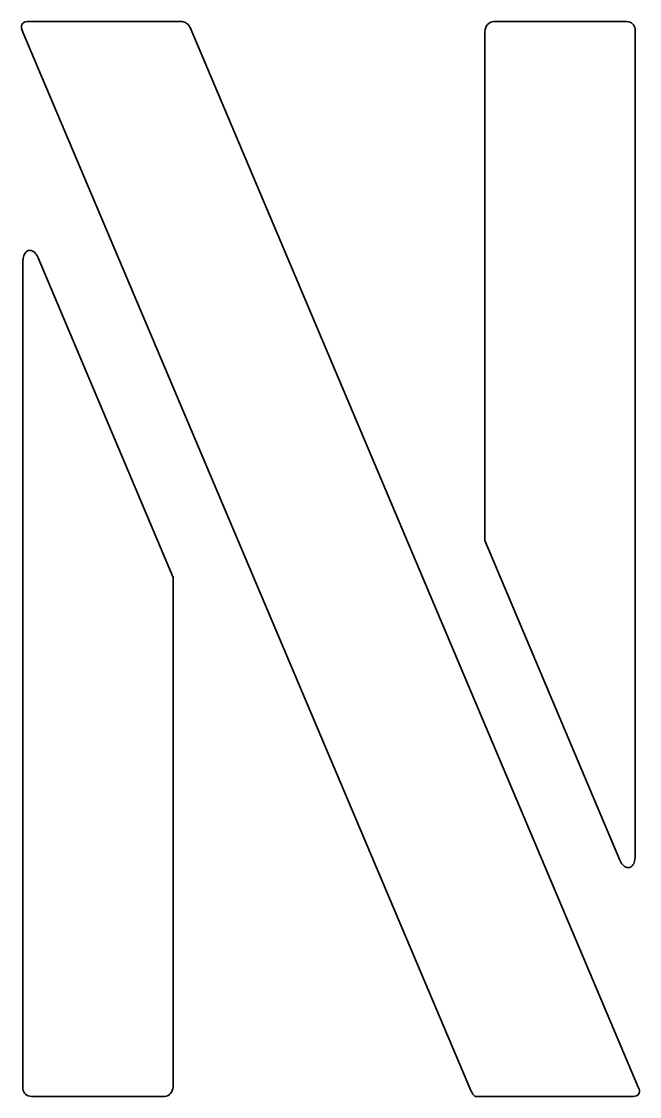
# Model space of a CAD drawing. Extents: x 10 to 410, y -69 to 348.
# Drawn here: x 204.12 to 215.63, y 51 to 71 of the extents above; entities that cross this region are included whole.
import ezdxf

# ---------------------------------------------------------------- set-up
doc = ezdxf.new("R2010")
doc.units = 0

msp = doc.modelspace()

# ---------------------------------------------------------------- linework, layer by layer
at = {"color": 7, "lineweight": 35, "ltscale": 0.00093}
msp.add_line((204.227142, 70.998001), (204.264282, 71), dxfattribs=at)
at = {"color": 7, "lineweight": 35, "ltscale": 0.070714}
msp.add_line((204.264282, 71), (207.09285, 71), dxfattribs=at)
at = {"color": 7, "lineweight": 35, "ltscale": 0.000558}
for p, q in [((207.09285, 71), (207.115143, 70.998856)), ((207.224854, 70.944), (207.239136, 70.926865)), ((204.205994, 66.710281), (204.223145, 66.724579)), ((204.264282, 66.742859), (204.28656, 66.741425)), ((215.435715, 55.257141), (215.413422, 55.258575)), ((215.493988, 55.289719), (215.476852, 55.275436))]:
    msp.add_line(p, q, dxfattribs=at)
at = {"color": 7, "lineweight": 35, "ltscale": 0.000952}
for p, q in [((212.911987, 70.997711), (212.949997, 71)), ((206.787994, 51.002289), (206.75, 51))]:
    msp.add_line(p, q, dxfattribs=at)
at = {"color": 7, "lineweight": 35, "ltscale": 0.06}
for p, q in [((212.949997, 71), (215.350006, 71)), ((206.75, 51), (204.349991, 51))]:
    msp.add_line(p, q, dxfattribs=at)
at = {"color": 7, "lineweight": 35, "ltscale": 0.000951}
for p, q in [((215.350006, 71), (215.388, 70.998291)), ((204.349991, 51), (204.311996, 51.001709))]:
    msp.add_line(p, q, dxfattribs=at)
at = {"color": 7, "lineweight": 35, "ltscale": 0.000654}
msp.add_line((204.124283, 70.901993), (204.127136, 70.927994), dxfattribs=at)
at = {"color": 7, "lineweight": 35, "ltscale": 0.000753}
for p, q in [((204.127136, 70.871994), (204.124283, 70.901993)), ((212.799988, 70.942856), (212.821991, 70.963425)), ((206.899994, 51.057144), (206.877991, 51.036575))]:
    msp.add_line(p, q, dxfattribs=at)
at = {"color": 7, "lineweight": 35, "ltscale": 0.00059}
msp.add_line((204.127136, 70.927994), (204.135712, 70.949997), dxfattribs=at)
at = {"color": 7, "lineweight": 35, "ltscale": 0.000877}
msp.add_line((204.135712, 70.837997), (204.127136, 70.871994), dxfattribs=at)
at = {"color": 7, "lineweight": 35, "ltscale": 0.000575}
msp.add_line((204.135712, 70.949997), (204.149994, 70.968002), dxfattribs=at)
at = {"color": 7, "lineweight": 35, "ltscale": 0.001015}
msp.add_line((204.149994, 70.800003), (204.135712, 70.837997), dxfattribs=at)
at = {"color": 7, "lineweight": 35, "ltscale": 0.00061}
msp.add_line((204.149994, 70.968002), (204.169998, 70.981995), dxfattribs=at)
at = {"color": 7, "lineweight": 35}
for p, q in [((212.492844, 51.114288), (204.149994, 70.800003)), ((207.264282, 70.885712), (215.607147, 51.171432))]:
    msp.add_line(p, q, dxfattribs=at)
at = {"color": 7, "lineweight": 35, "ltscale": 0.00069}
for p, q in [((204.169998, 70.981995), (204.195709, 70.992004)), ((215.531998, 70.916), (215.541992, 70.890289)), ((204.410568, 66.651428), (204.423706, 66.627136)), ((204.167984, 51.084), (204.15799, 51.109711))]:
    msp.add_line(p, q, dxfattribs=at)
at = {"color": 7, "lineweight": 35, "ltscale": 0.0008}
msp.add_line((204.195709, 70.992004), (204.227142, 70.998001), dxfattribs=at)
at = {"color": 7, "lineweight": 35, "ltscale": 0.000535}
msp.add_line((207.115143, 70.998856), (207.136276, 70.995422), dxfattribs=at)
at = {"color": 7, "lineweight": 35, "ltscale": 0.00052}
for p, q in [((207.136276, 70.995422), (207.156281, 70.989716)), ((207.192856, 70.97142), (207.209427, 70.958862))]:
    msp.add_line(p, q, dxfattribs=at)
at = {"color": 7, "lineweight": 35, "ltscale": 0.000512}
for p, q in [((207.156281, 70.989716), (207.17514, 70.98172)), ((207.17514, 70.98172), (207.192856, 70.97142))]:
    msp.add_line(p, q, dxfattribs=at)
at = {"color": 7, "lineweight": 35, "ltscale": 0.000536}
msp.add_line((207.209427, 70.958862), (207.224854, 70.944), dxfattribs=at)
at = {"color": 7, "lineweight": 35, "ltscale": 0.000587}
msp.add_line((207.239136, 70.926865), (207.252289, 70.907425), dxfattribs=at)
at = {"color": 7, "lineweight": 35, "ltscale": 0.00062}
msp.add_line((207.252289, 70.907425), (207.264282, 70.885712), dxfattribs=at)
at = {"color": 7, "lineweight": 35, "ltscale": 0.001087}
for p, q in [((212.75, 70.771423), (212.751999, 70.814865)), ((206.949997, 51.228577), (206.947998, 51.18515))]:
    msp.add_line(p, q, dxfattribs=at)
at = {"color": 7, "lineweight": 35, "ltscale": 0.000983}
for p, q in [((212.751999, 70.814865), (212.757996, 70.853714)), ((206.947998, 51.18515), (206.941986, 51.146286))]:
    msp.add_line(p, q, dxfattribs=at)
at = {"color": 7, "lineweight": 35, "ltscale": 0.000893}
for p, q in [((212.757996, 70.853714), (212.76799, 70.888)), ((206.941986, 51.146286), (206.931992, 51.112))]:
    msp.add_line(p, q, dxfattribs=at)
at = {"color": 7, "lineweight": 35, "ltscale": 0.000821}
for p, q in [((212.76799, 70.888), (212.781998, 70.917709)), ((206.931992, 51.112), (206.917984, 51.082291))]:
    msp.add_line(p, q, dxfattribs=at)
at = {"color": 7, "lineweight": 35, "ltscale": 0.000773}
for p, q in [((212.781998, 70.917709), (212.799988, 70.942856)), ((206.917984, 51.082291), (206.899994, 51.057144))]:
    msp.add_line(p, q, dxfattribs=at)
at = {"color": 7, "lineweight": 35, "ltscale": 0.000763}
for p, q in [((212.821991, 70.963425), (212.847992, 70.979431)), ((206.877991, 51.036575), (206.85199, 51.020569))]:
    msp.add_line(p, q, dxfattribs=at)
at = {"color": 7, "lineweight": 35, "ltscale": 0.000803}
for p, q in [((212.847992, 70.979431), (212.877991, 70.99086)), ((206.85199, 51.020569), (206.821991, 51.00914))]:
    msp.add_line(p, q, dxfattribs=at)
at = {"color": 7, "lineweight": 35, "ltscale": 0.000867}
for p, q in [((212.877991, 70.99086), (212.911987, 70.997711)), ((206.821991, 51.00914), (206.787994, 51.002289))]:
    msp.add_line(p, q, dxfattribs=at)
at = {"color": 7, "lineweight": 35, "ltscale": 0.00086}
for p, q in [((215.388, 70.998291), (215.421997, 70.993149)), ((204.311996, 51.001709), (204.278, 51.006851))]:
    msp.add_line(p, q, dxfattribs=at)
at = {"color": 7, "lineweight": 35, "ltscale": 0.00078}
for p, q in [((215.421997, 70.993149), (215.451996, 70.984573)), ((204.278, 51.006851), (204.247986, 51.015427)), ((215.573151, 51.015427), (215.543152, 51.006851))]:
    msp.add_line(p, q, dxfattribs=at)
at = {"color": 7, "lineweight": 35, "ltscale": 0.000716}
for p, q in [((215.451996, 70.984573), (215.477997, 70.97258)), ((204.247986, 51.015427), (204.222, 51.027435))]:
    msp.add_line(p, q, dxfattribs=at)
at = {"color": 7, "lineweight": 35, "ltscale": 0.000672}
for p, q in [((215.477997, 70.97258), (215.5, 70.957138)), ((204.222, 51.027435), (204.199997, 51.042862))]:
    msp.add_line(p, q, dxfattribs=at)
at = {"color": 7, "lineweight": 35, "ltscale": 0.000652}
for p, q in [((215.5, 70.957138), (215.518005, 70.938278)), ((204.199997, 51.042862), (204.181992, 51.061722))]:
    msp.add_line(p, q, dxfattribs=at)
at = {"color": 7, "lineweight": 35, "ltscale": 0.000658}
for p, q in [((215.518005, 70.938278), (215.531998, 70.916)), ((204.181992, 51.061722), (204.167984, 51.084))]:
    msp.add_line(p, q, dxfattribs=at)
at = {"color": 7, "lineweight": 35, "ltscale": 0.000744}
for p, q in [((215.541992, 70.890289), (215.548004, 70.861145)), ((204.15799, 51.109711), (204.151993, 51.138855))]:
    msp.add_line(p, q, dxfattribs=at)
at = {"color": 7, "lineweight": 35, "ltscale": 0.000816}
for p, q in [((215.548004, 70.861145), (215.549988, 70.828568)), ((204.151993, 51.138855), (204.149994, 51.171432))]:
    msp.add_line(p, q, dxfattribs=at)
at = {"color": 7, "lineweight": 35, "ltscale": 0.383571}
for p, q in [((215.549988, 70.828568), (215.549988, 55.485718)), ((204.149994, 51.171432), (204.149994, 66.514282))]:
    msp.add_line(p, q, dxfattribs=at)
at = {"color": 7, "lineweight": 35, "ltscale": 0.235714}
for p, q in [((212.75, 61.34285), (212.75, 70.771423)), ((206.949997, 60.65715), (206.949997, 51.228577))]:
    msp.add_line(p, q, dxfattribs=at)
at = {"color": 7, "lineweight": 35, "ltscale": 0.000798}
for p, q in [((204.154556, 66.587433), (204.160278, 66.618851)), ((215.545425, 55.412567), (215.539719, 55.381149))]:
    msp.add_line(p, q, dxfattribs=at)
at = {"color": 7, "lineweight": 35, "ltscale": 0.000728}
for p, q in [((204.160278, 66.618851), (204.168274, 66.646851)), ((215.539719, 55.381149), (215.531708, 55.353149))]:
    msp.add_line(p, q, dxfattribs=at)
at = {"color": 7, "lineweight": 35, "ltscale": 0.000666}
for p, q in [((204.168274, 66.646851), (204.178558, 66.671432)), ((215.531708, 55.353149), (215.521423, 55.328568))]:
    msp.add_line(p, q, dxfattribs=at)
at = {"color": 7, "lineweight": 35, "ltscale": 0.000615}
for p, q in [((204.178558, 66.671432), (204.191132, 66.692566)), ((215.521423, 55.328568), (215.50885, 55.307434))]:
    msp.add_line(p, q, dxfattribs=at)
at = {"color": 7, "lineweight": 35, "ltscale": 0.000578}
for p, q in [((204.191132, 66.692566), (204.205994, 66.710281)), ((215.50885, 55.307434), (215.493988, 55.289719))]:
    msp.add_line(p, q, dxfattribs=at)
at = {"color": 7, "lineweight": 35, "ltscale": 0.000556}
for p, q in [((204.223145, 66.724579), (204.242569, 66.735428)), ((215.476852, 55.275436), (215.457428, 55.264572))]:
    msp.add_line(p, q, dxfattribs=at)
at = {"color": 7, "lineweight": 35, "ltscale": 0.000574}
for p, q in [((204.242569, 66.735428), (204.264282, 66.742859)), ((215.457428, 55.264572), (215.435715, 55.257141))]:
    msp.add_line(p, q, dxfattribs=at)
at = {"color": 7, "lineweight": 35, "ltscale": 0.000539}
for p, q in [((204.28656, 66.741425), (204.307709, 66.737137)), ((215.413422, 55.258575), (215.392273, 55.262863))]:
    msp.add_line(p, q, dxfattribs=at)
at = {"color": 7, "lineweight": 35, "ltscale": 0.000531}
for p, q in [((204.307709, 66.737137), (204.327713, 66.729996)), ((215.392273, 55.262863), (215.372284, 55.270004))]:
    msp.add_line(p, q, dxfattribs=at)
at = {"color": 7, "lineweight": 35, "ltscale": 0.000533}
msp.add_line((204.327713, 66.729996), (204.346558, 66.720001), dxfattribs=at)
at = {"color": 7, "lineweight": 35, "ltscale": 0.000547}
for p, q in [((204.346558, 66.720001), (204.364273, 66.707138)), ((215.353424, 55.279999), (215.335709, 55.292862))]:
    msp.add_line(p, q, dxfattribs=at)
at = {"color": 7, "lineweight": 35, "ltscale": 0.000571}
for p, q in [((204.364273, 66.707138), (204.380859, 66.691422)), ((215.335709, 55.292862), (215.319138, 55.308578))]:
    msp.add_line(p, q, dxfattribs=at)
at = {"color": 7, "lineweight": 35, "ltscale": 0.000604}
for p, q in [((204.380859, 66.691422), (204.396286, 66.672852)), ((215.319138, 55.308578), (215.303711, 55.327148))]:
    msp.add_line(p, q, dxfattribs=at)
at = {"color": 7, "lineweight": 35, "ltscale": 0.000644}
for p, q in [((204.396286, 66.672852), (204.410568, 66.651428)), ((215.303711, 55.327148), (215.289429, 55.348572)), ((215.628845, 51.109711), (215.63028, 51.084))]:
    msp.add_line(p, q, dxfattribs=at)
at = {"color": 7, "lineweight": 35, "ltscale": 0.000742}
for p, q in [((204.423706, 66.627136), (204.435715, 66.600006)), ((215.276276, 55.372864), (215.264282, 55.399994))]:
    msp.add_line(p, q, dxfattribs=at)
at = {"color": 7, "lineweight": 35, "ltscale": 0.161321}
for p, q in [((204.435715, 66.600006), (206.949997, 60.65715)), ((215.264282, 55.399994), (212.75, 61.34285))]:
    msp.add_line(p, q, dxfattribs=at)
at = {"color": 7, "lineweight": 35, "ltscale": 0.000958}
for p, q in [((204.149994, 66.514282), (204.151138, 66.552567)), ((215.549988, 55.485718), (215.548859, 55.447433))]:
    msp.add_line(p, q, dxfattribs=at)
at = {"color": 7, "lineweight": 35, "ltscale": 0.000876}
for p, q in [((204.151138, 66.552567), (204.154556, 66.587433)), ((215.548859, 55.447433), (215.545425, 55.412567))]:
    msp.add_line(p, q, dxfattribs=at)
at = {"color": 7, "lineweight": 35, "ltscale": 0.000691}
msp.add_line((215.289429, 55.348572), (215.276276, 55.372864), dxfattribs=at)
at = {"color": 7, "lineweight": 35, "ltscale": 0.000534}
msp.add_line((215.372284, 55.270004), (215.353424, 55.279999), dxfattribs=at)
at = {"color": 7, "lineweight": 35, "ltscale": 0.000441}
msp.add_line((212.498856, 51.097717), (212.492844, 51.114288), dxfattribs=at)
at = {"color": 7, "lineweight": 35, "ltscale": 0.000419}
msp.add_line((212.505417, 51.082291), (212.498856, 51.097717), dxfattribs=at)
at = {"color": 7, "lineweight": 35, "ltscale": 0.0004}
msp.add_line((212.512558, 51.067993), (212.505417, 51.082291), dxfattribs=at)
at = {"color": 7, "lineweight": 35, "ltscale": 0.000381}
msp.add_line((212.520279, 51.054855), (212.512558, 51.067993), dxfattribs=at)
at = {"color": 7, "lineweight": 35, "ltscale": 0.000364}
msp.add_line((212.528564, 51.042862), (212.520279, 51.054855), dxfattribs=at)
at = {"color": 7, "lineweight": 35, "ltscale": 0.000351}
msp.add_line((212.53743, 51.031998), (212.528564, 51.042862), dxfattribs=at)
at = {"color": 7, "lineweight": 35, "ltscale": 0.000338}
msp.add_line((212.54686, 51.022293), (212.53743, 51.031998), dxfattribs=at)
at = {"color": 7, "lineweight": 35, "ltscale": 0.000329}
msp.add_line((212.556854, 51.013718), (212.54686, 51.022293), dxfattribs=at)
at = {"color": 7, "lineweight": 35, "ltscale": 0.000323}
msp.add_line((212.567429, 51.006287), (212.556854, 51.013718), dxfattribs=at)
at = {"color": 7, "lineweight": 35, "ltscale": 0.00032}
msp.add_line((212.578568, 51), (212.567429, 51.006287), dxfattribs=at)
at = {"color": 7, "lineweight": 35, "ltscale": 0.072143}
msp.add_line((215.464294, 51), (212.578568, 51), dxfattribs=at)
at = {"color": 7, "lineweight": 35, "ltscale": 0.001065}
msp.add_line((215.506851, 51.001709), (215.464294, 51), dxfattribs=at)
at = {"color": 7, "lineweight": 35, "ltscale": 0.000917}
msp.add_line((215.543152, 51.006851), (215.506851, 51.001709), dxfattribs=at)
at = {"color": 7, "lineweight": 35, "ltscale": 0.000664}
msp.add_line((215.596863, 51.027435), (215.573151, 51.015427), dxfattribs=at)
at = {"color": 7, "lineweight": 35, "ltscale": 0.000582}
msp.add_line((215.614288, 51.042862), (215.596863, 51.027435), dxfattribs=at)
at = {"color": 7, "lineweight": 35, "ltscale": 0.000886}
msp.add_line((215.607147, 51.171432), (215.62114, 51.138855), dxfattribs=at)
at = {"color": 7, "lineweight": 35, "ltscale": 0.000548}
msp.add_line((215.625427, 51.061722), (215.614288, 51.042862), dxfattribs=at)
at = {"color": 7, "lineweight": 35, "ltscale": 0.000754}
msp.add_line((215.62114, 51.138855), (215.628845, 51.109711), dxfattribs=at)
at = {"color": 7, "lineweight": 35, "ltscale": 0.00057}
msp.add_line((215.63028, 51.084), (215.625427, 51.061722), dxfattribs=at)

doc.saveas('drawing.dxf')
